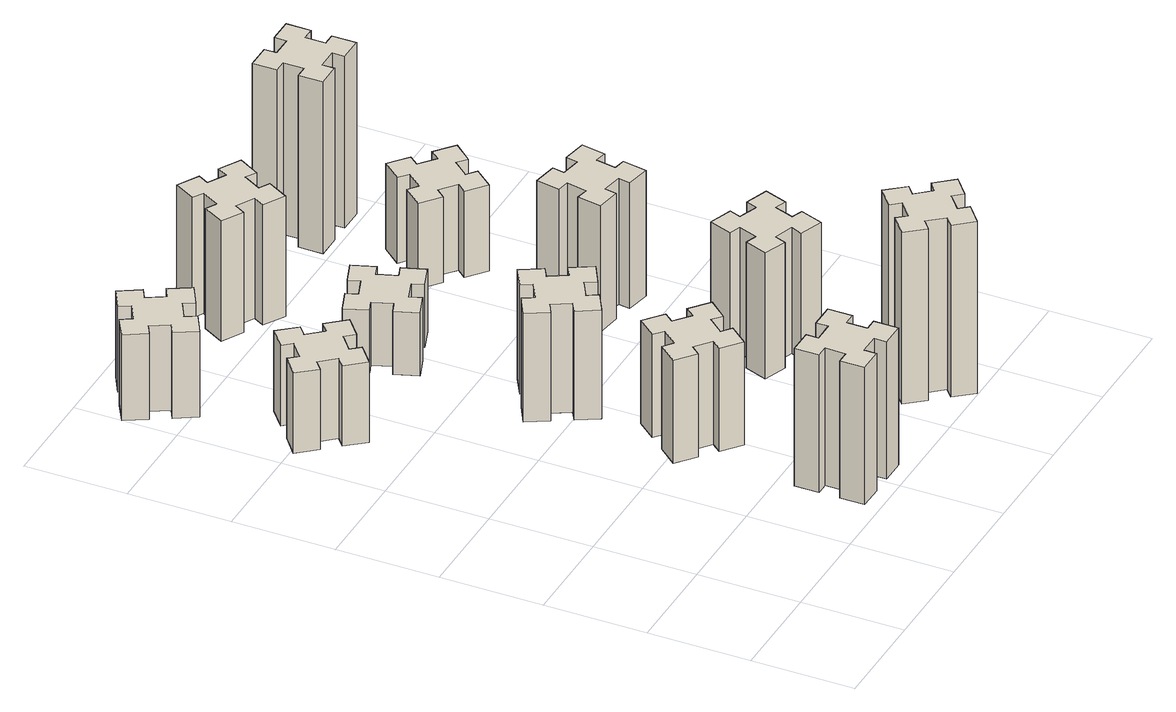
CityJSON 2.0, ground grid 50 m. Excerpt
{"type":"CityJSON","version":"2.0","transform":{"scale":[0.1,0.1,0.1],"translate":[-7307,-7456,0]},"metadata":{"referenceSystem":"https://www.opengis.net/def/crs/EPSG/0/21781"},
"CityObjects":{
"building1":{"type":"Building","attributes":{"class":"1000","function":"1000","usage":"1000","yearOfConstruction":2016,"roofType":"1000","measuredHeight":72,"storeysAboveGround":30,"storeysBelowGround":0},"geometry":[{"type":"Solid","lod":"1","boundaries":[[[[0,1,2,3,4,5,6,7,8,9,10,11,12,13,14,15,16,17,18,19]],[[17,16,20,21]],[[16,15,22,20]],[[15,14,23,22]],[[14,13,24,23]],[[13,12,25,24]],[[12,11,26,25]],[[11,10,27,26]],[[10,9,28,27]],[[9,8,29,28]],[[8,7,30,29]],[[7,6,31,30]],[[6,5,32,31]],[[5,4,33,32]],[[4,3,34,33]],[[3,2,35,34]],[[2,1,36,35]],[[1,0,37,36]],[[0,19,38,37]],[[19,18,39,38]],[[18,17,21,39]],[[24,25,26,27,28,29,30,31,32,33,34,35,36,37,38,39,21,20,22,23]]]]}]},
"building2":{"type":"Building","attributes":{"class":"1000","function":"1000","usage":"1000","yearOfConstruction":2016,"roofType":"1000","measuredHeight":42,"storeysAboveGround":30,"storeysBelowGround":0},"geometry":[{"type":"Solid","lod":"1","boundaries":[[[[40,41,42,43,44,45,46,47,48,49,50,51,52,53,54,55,56,57,58,59]],[[57,56,60,61]],[[56,55,62,60]],[[55,54,63,62]],[[54,53,64,63]],[[53,52,65,64]],[[52,51,66,65]],[[51,50,67,66]],[[50,49,68,67]],[[49,48,69,68]],[[48,47,70,69]],[[47,46,71,70]],[[46,45,72,71]],[[45,44,73,72]],[[44,43,74,73]],[[43,42,75,74]],[[42,41,76,75]],[[41,40,77,76]],[[40,59,78,77]],[[59,58,79,78]],[[58,57,61,79]],[[64,65,66,67,68,69,70,71,72,73,74,75,76,77,78,79,61,60,62,63]]]]}]},
"building3":{"type":"Building","attributes":{"class":"1000","function":"1000","usage":"1000","yearOfConstruction":2016,"roofType":"1000","measuredHeight":45,"storeysAboveGround":30,"storeysBelowGround":0},"geometry":[{"type":"Solid","lod":"1","boundaries":[[[[80,81,82,83,84,85,86,87,88,89,90,91,92,93,94,95,96,97,98,99]],[[97,96,100,101]],[[96,95,102,100]],[[95,94,103,102]],[[94,93,104,103]],[[93,92,105,104]],[[92,91,106,105]],[[91,90,107,106]],[[90,89,108,107]],[[89,88,109,108]],[[88,87,110,109]],[[87,86,111,110]],[[86,85,112,111]],[[85,84,113,112]],[[84,83,114,113]],[[83,82,115,114]],[[82,81,116,115]],[[81,80,117,116]],[[80,99,118,117]],[[99,98,119,118]],[[98,97,101,119]],[[104,105,106,107,108,109,110,111,112,113,114,115,116,117,118,119,101,100,102,103]]]]}]},
"building4":{"type":"Building","attributes":{"class":"1000","function":"1000","usage":"1000","yearOfConstruction":2016,"roofType":"1000","measuredHeight":54,"storeysAboveGround":30,"storeysBelowGround":0},"geometry":[{"type":"Solid","lod":"1","boundaries":[[[[120,121,122,123,124,125,126,127,128,129,130,131,132,133,134,135,136,137,138,139]],[[137,136,140,141]],[[136,135,142,140]],[[135,134,143,142]],[[134,133,144,143]],[[133,132,145,144]],[[132,131,146,145]],[[131,130,147,146]],[[130,129,148,147]],[[129,128,149,148]],[[128,127,150,149]],[[127,126,151,150]],[[126,125,152,151]],[[125,124,153,152]],[[124,123,154,153]],[[123,122,155,154]],[[122,121,156,155]],[[121,120,157,156]],[[120,139,158,157]],[[139,138,159,158]],[[138,137,141,159]],[[144,145,146,147,148,149,150,151,152,153,154,155,156,157,158,159,141,140,142,143]]]]}]},
"building5":{"type":"Building","attributes":{"class":"1000","function":"1000","usage":"1000","yearOfConstruction":2016,"roofType":"1000","measuredHeight":57,"storeysAboveGround":30,"storeysBelowGround":0},"geometry":[{"type":"Solid","lod":"1","boundaries":[[[[160,161,162,163,164,165,166,167,168,169,170,171,172,173,174,175,176,177,178,179]],[[177,176,180,181]],[[176,175,182,180]],[[175,174,183,182]],[[174,173,184,183]],[[173,172,185,184]],[[172,171,186,185]],[[171,170,187,186]],[[170,169,188,187]],[[169,168,189,188]],[[168,167,190,189]],[[167,166,191,190]],[[166,165,192,191]],[[165,164,193,192]],[[164,163,194,193]],[[163,162,195,194]],[[162,161,196,195]],[[161,160,197,196]],[[160,179,198,197]],[[179,178,199,198]],[[178,177,181,199]],[[184,185,186,187,188,189,190,191,192,193,194,195,196,197,198,199,181,180,182,183]]]]}]},
"building6":{"type":"Building","attributes":{"class":"1000","function":"1000","usage":"1000","yearOfConstruction":2016,"roofType":"1000","measuredHeight":33,"storeysAboveGround":30,"storeysBelowGround":0},"geometry":[{"type":"Solid","lod":"1","boundaries":[[[[200,201,202,203,204,205,206,207,208,209,210,211,212,213,214,215,216,217,218,219]],[[217,216,220,221]],[[216,215,222,220]],[[215,214,223,222]],[[214,213,224,223]],[[213,212,225,224]],[[212,211,226,225]],[[211,210,227,226]],[[210,209,228,227]],[[209,208,229,228]],[[208,207,230,229]],[[207,206,231,230]],[[206,205,232,231]],[[205,204,233,232]],[[204,203,234,233]],[[203,202,235,234]],[[202,201,236,235]],[[201,200,237,236]],[[200,219,238,237]],[[219,218,239,238]],[[218,217,221,239]],[[224,225,226,227,228,229,230,231,232,233,234,235,236,237,238,239,221,220,222,223]]]]}]},
"building7":{"type":"Building","attributes":{"class":"1000","function":"1000","usage":"1000","yearOfConstruction":2016,"roofType":"1000","measuredHeight":90,"storeysAboveGround":30,"storeysBelowGround":0},"geometry":[{"type":"Solid","lod":"1","boundaries":[[[[240,241,242,243,244,245,246,247,248,249,250,251,252,253,254,255,256,257,258,259]],[[257,256,260,261]],[[256,255,262,260]],[[255,254,263,262]],[[254,253,264,263]],[[253,252,265,264]],[[252,251,266,265]],[[251,250,267,266]],[[250,249,268,267]],[[249,248,269,268]],[[248,247,270,269]],[[247,246,271,270]],[[246,245,272,271]],[[245,244,273,272]],[[244,243,274,273]],[[243,242,275,274]],[[242,241,276,275]],[[241,240,277,276]],[[240,259,278,277]],[[259,258,279,278]],[[258,257,261,279]],[[264,265,266,267,268,269,270,271,272,273,274,275,276,277,278,279,261,260,262,263]]]]}]},
"building8":{"type":"Building","attributes":{"class":"1000","function":"1000","usage":"1000","yearOfConstruction":2016,"roofType":"1000","measuredHeight":63,"storeysAboveGround":30,"storeysBelowGround":0},"geometry":[{"type":"Solid","lod":"1","boundaries":[[[[280,281,282,283,284,285,286,287,288,289,290,291,292,293,294,295,296,297,298,299]],[[297,296,300,301]],[[296,295,302,300]],[[295,294,303,302]],[[294,293,304,303]],[[293,292,305,304]],[[292,291,306,305]],[[291,290,307,306]],[[290,289,308,307]],[[289,288,309,308]],[[288,287,310,309]],[[287,286,311,310]],[[286,285,312,311]],[[285,284,313,312]],[[284,283,314,313]],[[283,282,315,314]],[[282,281,316,315]],[[281,280,317,316]],[[280,299,318,317]],[[299,298,319,318]],[[298,297,301,319]],[[304,305,306,307,308,309,310,311,312,313,314,315,316,317,318,319,301,300,302,303]]]]}]},
"building9":{"type":"Building","attributes":{"class":"1000","function":"1000","usage":"1000","yearOfConstruction":2016,"roofType":"1000","measuredHeight":66,"storeysAboveGround":30,"storeysBelowGround":0},"geometry":[{"type":"Solid","lod":"1","boundaries":[[[[320,321,322,323,324,325,326,327,328,329,330,331,332,333,334,335,336,337,338,339]],[[337,336,340,341]],[[336,335,342,340]],[[335,334,343,342]],[[334,333,344,343]],[[333,332,345,344]],[[332,331,346,345]],[[331,330,347,346]],[[330,329,348,347]],[[329,328,349,348]],[[328,327,350,349]],[[327,326,351,350]],[[326,325,352,351]],[[325,324,353,352]],[[324,323,354,353]],[[323,322,355,354]],[[322,321,356,355]],[[321,320,357,356]],[[320,339,358,357]],[[339,338,359,358]],[[338,337,341,359]],[[344,345,346,347,348,349,350,351,352,353,354,355,356,357,358,359,341,340,342,343]]]]}]},
"building10":{"type":"Building","attributes":{"class":"1000","function":"1000","usage":"1000","yearOfConstruction":2016,"roofType":"1000","measuredHeight":66,"storeysAboveGround":30,"storeysBelowGround":0},"geometry":[{"type":"Solid","lod":"1","boundaries":[[[[360,361,362,363,364,365,366,367,368,369,370,371,372,373,374,375,376,377,378,379]],[[377,376,380,381]],[[376,375,382,380]],[[375,374,383,382]],[[374,373,384,383]],[[373,372,385,384]],[[372,371,386,385]],[[371,370,387,386]],[[370,369,388,387]],[[369,368,389,388]],[[368,367,390,389]],[[367,366,391,390]],[[366,365,392,391]],[[365,364,393,392]],[[364,363,394,393]],[[363,362,395,394]],[[362,361,396,395]],[[361,360,397,396]],[[360,379,398,397]],[[379,378,399,398]],[[378,377,381,399]],[[384,385,386,387,388,389,390,391,392,393,394,395,396,397,398,399,381,380,382,383]]]]}]},
"building11":{"type":"Building","attributes":{"class":"1000","function":"1000","usage":"1000","yearOfConstruction":2016,"roofType":"1000","measuredHeight":45,"storeysAboveGround":30,"storeysBelowGround":0},"geometry":[{"type":"Solid","lod":"1","boundaries":[[[[400,401,402,403,404,405,406,407,408,409,410,411,412,413,414,415,416,417,418,419]],[[417,416,420,421]],[[416,415,422,420]],[[415,414,423,422]],[[414,413,424,423]],[[413,412,425,424]],[[412,411,426,425]],[[411,410,427,426]],[[410,409,428,427]],[[409,408,429,428]],[[408,407,430,429]],[[407,406,431,430]],[[406,405,432,431]],[[405,404,433,432]],[[404,403,434,433]],[[403,402,435,434]],[[402,401,436,435]],[[401,400,437,436]],[[400,419,438,437]],[[419,418,439,438]],[[418,417,421,439]],[[424,425,426,427,428,429,430,431,432,433,434,435,436,437,438,439,421,420,422,423]]]]}]},
"building12":{"type":"Building","attributes":{"class":"1000","function":"1000","usage":"1000","yearOfConstruction":2016,"roofType":"1000","measuredHeight":90,"storeysAboveGround":30,"storeysBelowGround":0},"geometry":[{"type":"Solid","lod":"1","boundaries":[[[[440,441,442,443,444,445,446,447,448,449,450,451,452,453,454,455,456,457,458,459]],[[457,456,460,461]],[[456,455,462,460]],[[455,454,463,462]],[[454,453,464,463]],[[453,452,465,464]],[[452,451,466,465]],[[451,450,467,466]],[[450,449,468,467]],[[449,448,469,468]],[[448,447,470,469]],[[447,446,471,470]],[[446,445,472,471]],[[445,444,473,472]],[[444,443,474,473]],[[443,442,475,474]],[[442,441,476,475]],[[441,440,477,476]],[[440,459,478,477]],[[459,458,479,478]],[[458,457,461,479]],[[464,465,466,467,468,469,470,471,472,473,474,475,476,477,478,479,461,460,462,463]]]]}]}
},
"vertices":[
[1085,195,0],[1085,295,0],[1145,295,0],[1145,415,0],[1025,415,0],[1025,355,0],[925,355,0],[925,415,0],[805,415,0],[805,295,0],[865,295,0],[865,195,0],[805,195,0],[805,75,0],[925,75,0],[925,135,0],[1025,135,0],[1025,75,0],[1145,75,0],[1145,195,0],[1025,135,720],[1025,75,720],[925,135,720],[925,75,720],[805,75,720],[805,195,720],[865,195,720],[865,295,720],[805,295,720],[805,415,720],[925,415,720],[925,355,720],[1025,355,720],[1025,415,720],[1145,415,720],[1145,295,720],[1085,295,720],[1085,195,720],[1145,195,720],[1145,75,720],
[219,2433,0],[283,2356,0],[237,2318,0],[314,2226,0],[406,2303,0],[368,2349,0],[444,2413,0],[483,2367,0],[575,2444,0],[498,2536,0],[452,2498,0],[387,2574,0],[433,2613,0],[356,2705,0],[264,2628,0],[303,2582,0],[226,2517,0],[188,2563,0],[96,2486,0],[173,2394,0],[226,2517,420],[188,2563,420],[303,2582,420],[264,2628,420],[356,2705,420],[433,2613,420],[387,2574,420],[452,2498,420],[498,2536,420],[575,2444,420],[483,2367,420],[444,2413,420],[368,2349,420],[406,2303,420],[314,2226,420],[237,2318,420],[283,2356,420],[219,2433,420],[173,2394,420],[96,2486,420],
[224,3326,0],[137,3276,0],[107,3328,0],[3,3268,0],[63,3164,0],[115,3194,0],[165,3107,0],[113,3077,0],[173,2973,0],[277,3033,0],[247,3085,0],[334,3135,0],[364,3083,0],[468,3143,0],[408,3247,0],[356,3217,0],[306,3304,0],[358,3334,0],[298,3438,0],[194,3378,0],[306,3304,450],[358,3334,450],[356,3217,450],[408,3247,450],[468,3143,450],[364,3083,450],[334,3135,450],[247,3085,450],[277,3033,450],[173,2973,450],[113,3077,450],[165,3107,450],[115,3194,450],[63,3164,450],[3,3268,450],[107,3328,450],[137,3276,450],[224,3326,450],[194,3378,450],[298,3438,450],
[1027,876,0],[1092,953,0],[1138,914,0],[1215,1006,0],[1123,1083,0],[1084,1037,0],[1008,1102,0],[1046,1148,0],[954,1225,0],[877,1133,0],[923,1094,0],[859,1018,0],[813,1056,0],[736,964,0],[828,887,0],[866,933,0],[943,869,0],[904,823,0],[996,746,0],[1073,838,0],[943,869,540],[904,823,540],[866,933,540],[828,887,540],[736,964,540],[813,1056,540],[859,1018,540],[923,1094,540],[877,1133,540],[954,1225,540],[1046,1148,540],[1008,1102,540],[1084,1037,540],[1123,1083,540],[1215,1006,540],[1138,914,540],[1092,953,540],[1027,876,540],[1073,838,540],[996,746,540],
[855,1614,0],[905,1527,0],[853,1497,0],[913,1393,0],[1017,1453,0],[987,1505,0],[1074,1555,0],[1104,1503,0],[1208,1563,0],[1148,1667,0],[1096,1637,0],[1046,1724,0],[1098,1754,0],[1038,1858,0],[934,1798,0],[964,1746,0],[877,1696,0],[847,1748,0],[743,1688,0],[803,1584,0],[877,1696,570],[847,1748,570],[964,1746,570],[934,1798,570],[1038,1858,570],[1098,1754,570],[1046,1724,570],[1096,1637,570],[1148,1667,570],[1208,1563,570],[1104,1503,570],[1074,1555,570],[987,1505,570],[1017,1453,570],[913,1393,570],[853,1497,570],[905,1527,570],[855,1614,570],[803,1584,570],[743,1688,570],
[966,2345,0],[1060,2379,0],[1080,2323,0],[1193,2364,0],[1152,2477,0],[1096,2456,0],[1062,2550,0],[1118,2570,0],[1077,2683,0],[964,2642,0],[985,2586,0],[891,2552,0],[870,2608,0],[757,2567,0],[799,2454,0],[855,2475,0],[889,2381,0],[833,2360,0],[874,2247,0],[987,2289,0],[889,2381,330],[833,2360,330],[855,2475,330],[799,2454,330],[757,2567,330],[870,2608,330],[891,2552,330],[985,2586,330],[964,2642,330],[1077,2683,330],[1118,2570,330],[1062,2550,330],[1096,2456,330],[1152,2477,330],[1193,2364,330],[1080,2323,330],[1060,2379,330],[966,2345,330],[987,2289,330],[874,2247,330],
[1848,129,0],[1924,193,0],[1963,147,0],[2055,224,0],[1978,316,0],[1932,278,0],[1867,354,0],[1913,393,0],[1836,485,0],[1744,408,0],[1783,362,0],[1706,297,0],[1668,343,0],[1576,266,0],[1653,174,0],[1699,213,0],[1763,136,0],[1717,98,0],[1794,6,0],[1886,83,0],[1763,136,900],[1717,98,900],[1699,213,900],[1653,174,900],[1576,266,900],[1668,343,900],[1706,297,900],[1783,362,900],[1744,408,900],[1836,485,900],[1913,393,900],[1867,354,900],[1932,278,900],[1978,316,900],[2055,224,900],[1963,147,900],[1924,193,900],[1848,129,900],[1886,83,900],[1794,6,900],
[877,3135,0],[964,3085,0],[934,3033,0],[1038,2973,0],[1098,3077,0],[1046,3107,0],[1096,3194,0],[1148,3164,0],[1208,3268,0],[1104,3328,0],[1074,3276,0],[987,3326,0],[1017,3378,0],[913,3438,0],[853,3334,0],[905,3304,0],[855,3217,0],[803,3247,0],[743,3143,0],[847,3083,0],[855,3217,630],[803,3247,630],[905,3304,630],[853,3334,630],[913,3438,630],[1017,3378,630],[987,3326,630],[1074,3276,630],[1104,3328,630],[1208,3268,630],[1148,3164,630],[1096,3194,630],[1046,3107,630],[1098,3077,630],[1038,2973,630],[934,3033,630],[964,3085,630],[877,3135,630],[847,3083,630],[743,3143,630],
[1631,899,0],[1725,865,0],[1704,809,0],[1817,767,0],[1858,880,0],[1802,901,0],[1836,995,0],[1892,974,0],[1933,1087,0],[1820,1128,0],[1800,1072,0],[1706,1106,0],[1727,1162,0],[1614,1203,0],[1573,1090,0],[1629,1070,0],[1595,976,0],[1539,997,0],[1497,884,0],[1610,843,0],[1595,976,660],[1539,997,660],[1629,1070,660],[1573,1090,660],[1614,1203,660],[1727,1162,660],[1706,1106,660],[1800,1072,660],[1820,1128,660],[1933,1087,660],[1892,974,660],[1836,995,660],[1802,901,660],[1858,880,660],[1817,767,660],[1704,809,660],[1725,865,660],[1631,899,660],[1610,843,660],[1497,884,660],
[1647,1726,0],[1745,1708,0],[1735,1649,0],[1853,1628,0],[1874,1747,0],[1815,1757,0],[1832,1855,0],[1891,1845,0],[1912,1963,0],[1794,1984,0],[1784,1925,0],[1685,1942,0],[1696,2001,0],[1577,2022,0],[1557,1904,0],[1616,1894,0],[1598,1795,0],[1539,1806,0],[1518,1687,0],[1637,1667,0],[1598,1795,660],[1539,1806,660],[1616,1894,660],[1557,1904,660],[1577,2022,660],[1696,2001,660],[1685,1942,660],[1784,1925,660],[1794,1984,660],[1912,1963,660],[1891,1845,660],[1832,1855,660],[1815,1757,660],[1874,1747,660],[1853,1628,660],[1735,1649,660],[1745,1708,660],[1647,1726,660],[1637,1667,660],[1518,1687,660],
[1824,2617,0],[1748,2682,0],[1786,2728,0],[1694,2805,0],[1617,2713,0],[1663,2674,0],[1599,2598,0],[1553,2636,0],[1476,2544,0],[1568,2467,0],[1606,2513,0],[1683,2449,0],[1644,2403,0],[1736,2326,0],[1813,2418,0],[1767,2456,0],[1832,2533,0],[1878,2494,0],[1955,2586,0],[1863,2663,0],[1832,2533,450],[1878,2494,450],[1767,2456,450],[1813,2418,450],[1736,2326,450],[1644,2403,450],[1683,2449,450],[1606,2513,450],[1568,2467,450],[1476,2544,450],[1553,2636,450],[1599,2598,450],[1663,2674,450],[1617,2713,450],[1694,2805,450],[1786,2728,450],[1748,2682,450],[1824,2617,450],[1863,2663,450],[1955,2586,450],
[1665,3095,0],[1765,3095,0],[1765,3035,0],[1885,3035,0],[1885,3155,0],[1825,3155,0],[1825,3255,0],[1885,3255,0],[1885,3375,0],[1765,3375,0],[1765,3315,0],[1665,3315,0],[1665,3375,0],[1545,3375,0],[1545,3255,0],[1605,3255,0],[1605,3155,0],[1545,3155,0],[1545,3035,0],[1665,3035,0],[1605,3155,900],[1545,3155,900],[1605,3255,900],[1545,3255,900],[1545,3375,900],[1665,3375,900],[1665,3315,900],[1765,3315,900],[1765,3375,900],[1885,3375,900],[1885,3255,900],[1825,3255,900],[1825,3155,900],[1885,3155,900],[1885,3035,900],[1765,3035,900],[1765,3095,900],[1665,3095,900],[1665,3035,900],[1545,3035,900]
]}
